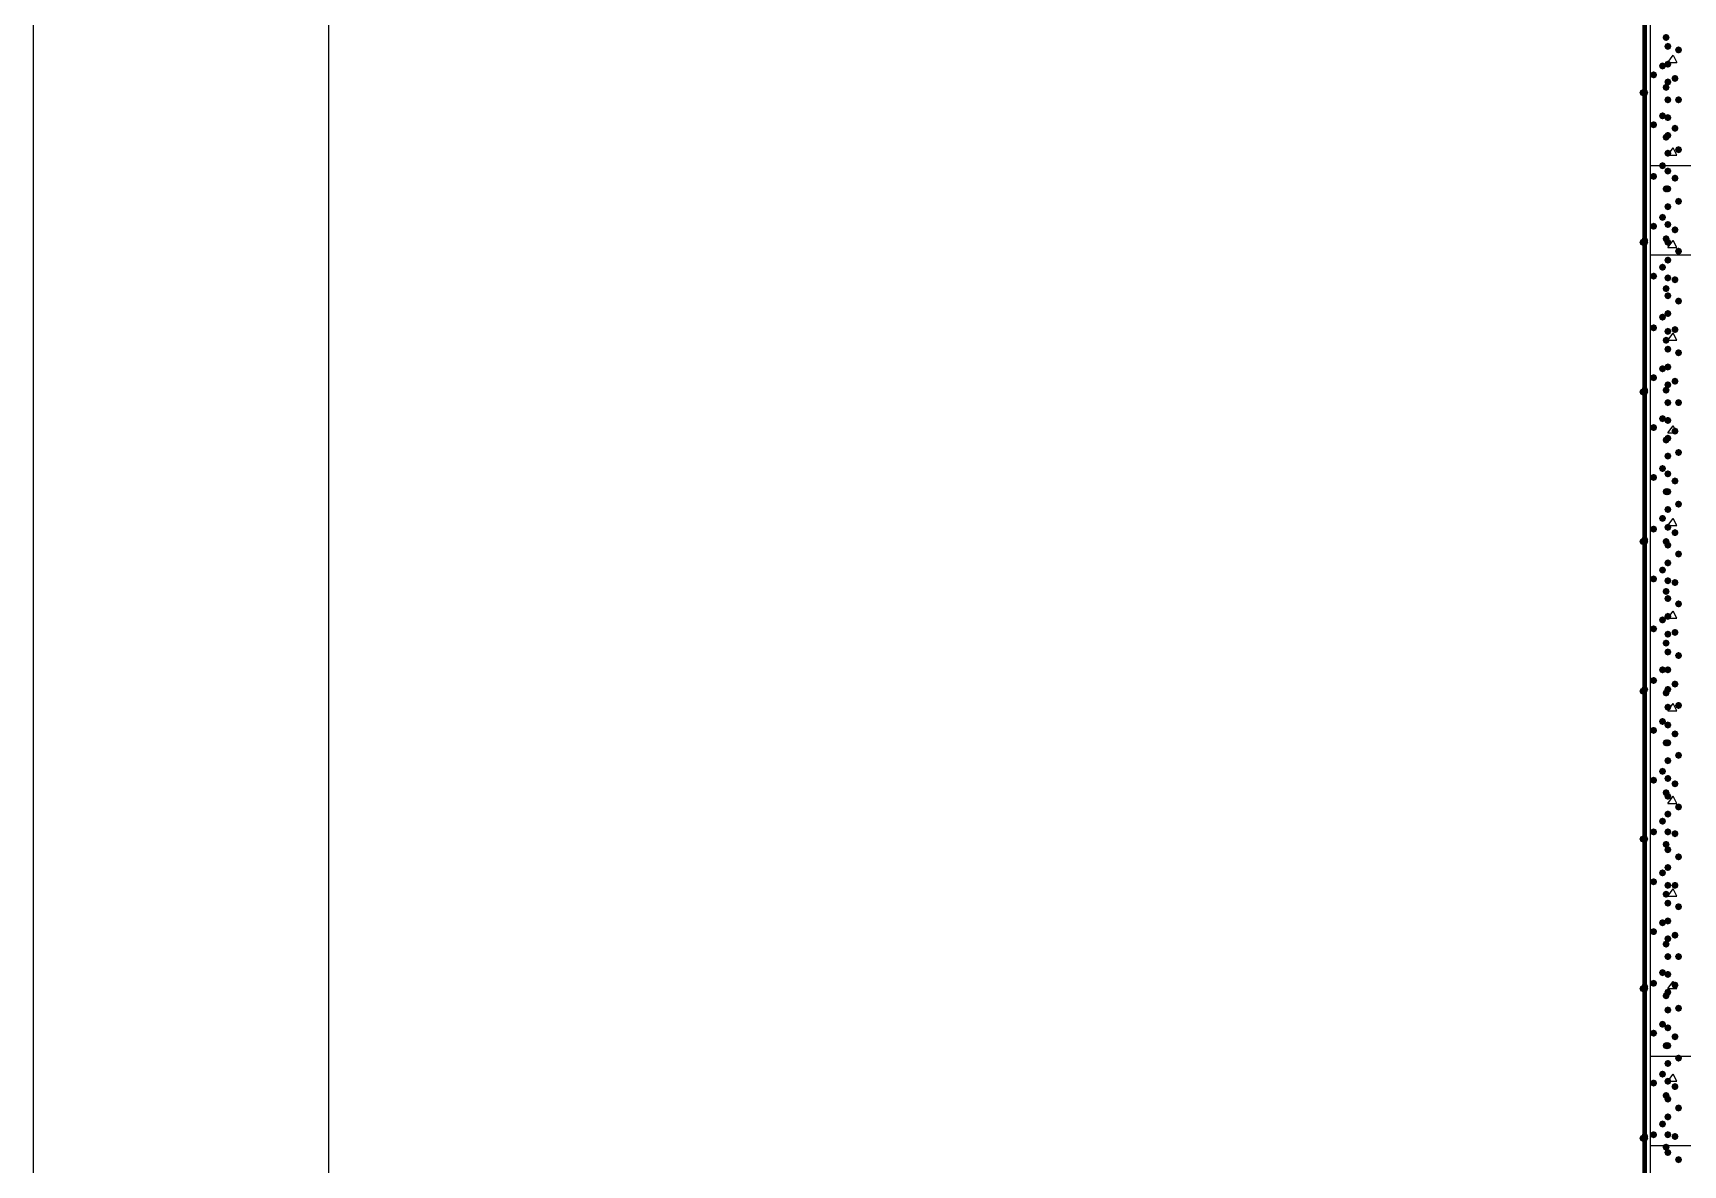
# Model space of a CAD drawing. Header units: millimetres. Extents: x 0 to 420, y 0 to 297.
# Drawn here: x 0.21 to 39.43, y 161.8 to 188.7 of the extents above; entities that cross this region are included whole.
import ezdxf

# ---------------------------------------------------------------- set-up
doc = ezdxf.new("R2010")
doc.units = ezdxf.units.MM
doc.layers.get('0').update_dxf_attribs({"linetype": 'CONTINUOUS'})

msp = doc.modelspace()

# ---------------------------------------------------------------- hatches: boundary and pattern name
at = {"true_color": 0x000007}
h = msp.add_hatch(color=0, dxfattribs=at)
h.paths.add_polyline_path([(38.565667, 228.049667), (38.523333, 228.049667), (38.565667, 84.455)], flags=0)
h.paths.add_polyline_path([(38.523333, 228.049667), (38.565667, 84.455), (38.523333, 84.455)], flags=0)
at = {"true_color": 0x000008}
for points in [[(39.116, 188.595), (39.091129, 188.535204), (39.031333, 188.510333), (38.971537, 188.535204), (38.946667, 188.595), (38.971537, 188.654796), (39.031333, 188.679667), (39.091129, 188.654796)], [(39.158333, 188.383333), (39.133463, 188.323537), (39.073667, 188.298667), (39.013871, 188.323537), (38.989, 188.383333), (39.013871, 188.443129), (39.073667, 188.468), (39.133462, 188.443129)], [(39.412333, 188.298667), (39.387463, 188.238871), (39.327667, 188.214), (39.267871, 188.238871), (39.243, 188.298667), (39.267871, 188.358462), (39.327667, 188.383333), (39.387462, 188.358463)], [(39.031333, 187.917667), (39.006462, 187.857871), (38.946667, 187.833), (38.886871, 187.857871), (38.862, 187.917667), (38.886871, 187.977462), (38.946667, 188.002333), (39.006462, 187.977463)], [(39.158333, 187.96), (39.133463, 187.900204), (39.073667, 187.875333), (39.013871, 187.900204), (38.989, 187.96), (39.013871, 188.019796), (39.073667, 188.044667), (39.133462, 188.019796)], [(38.819667, 187.706), (38.794796, 187.646204), (38.735, 187.621333), (38.675204, 187.646204), (38.650333, 187.706), (38.675204, 187.765796), (38.735, 187.790667), (38.794796, 187.765796)], [(39.116, 187.409667), (39.091129, 187.349871), (39.031333, 187.325), (38.971537, 187.349871), (38.946667, 187.409667), (38.971537, 187.469462), (39.031333, 187.494333), (39.091129, 187.469463)], [(39.158333, 187.536667), (39.133463, 187.476871), (39.073667, 187.452), (39.013871, 187.476871), (38.989, 187.536667), (39.013871, 187.596462), (39.073667, 187.621333), (39.133462, 187.596463)], [(39.327667, 187.621333), (39.302796, 187.561537), (39.243, 187.536667), (39.183204, 187.561537), (39.158333, 187.621333), (39.183204, 187.681129), (39.243, 187.706), (39.302796, 187.681129)], [(39.158333, 187.113333), (39.133463, 187.053537), (39.073667, 187.028667), (39.013871, 187.053537), (38.989, 187.113333), (39.013871, 187.173129), (39.073667, 187.198), (39.133462, 187.173129)], [(39.412333, 187.113333), (39.387463, 187.053537), (39.327667, 187.028667), (39.267871, 187.053537), (39.243, 187.113333), (39.267871, 187.173129), (39.327667, 187.198), (39.387462, 187.173129)], [(39.031333, 186.732333), (39.006462, 186.672537), (38.946667, 186.647667), (38.886871, 186.672537), (38.862, 186.732333), (38.886871, 186.792129), (38.946667, 186.817), (39.006462, 186.792129)], [(39.158333, 186.69), (39.133463, 186.630204), (39.073667, 186.605333), (39.013871, 186.630204), (38.989, 186.69), (39.013871, 186.749796), (39.073667, 186.774667), (39.133462, 186.749796)], [(38.819667, 186.520667), (38.794796, 186.460871), (38.735, 186.436), (38.675204, 186.460871), (38.650333, 186.520667), (38.675204, 186.580462), (38.735, 186.605333), (38.794796, 186.580463)], [(39.116, 186.224333), (39.091129, 186.164537), (39.031333, 186.139667), (38.971537, 186.164537), (38.946667, 186.224333), (38.971537, 186.284129), (39.031333, 186.309), (39.091129, 186.284129)], [(39.158333, 186.266667), (39.133463, 186.206871), (39.073667, 186.182), (39.013871, 186.206871), (38.989, 186.266667), (39.013871, 186.326462), (39.073667, 186.351333), (39.133462, 186.326463)], [(39.327667, 186.436), (39.302796, 186.376204), (39.243, 186.351333), (39.183204, 186.376204), (39.158333, 186.436), (39.183204, 186.495796), (39.243, 186.520667), (39.302796, 186.495796)], [(39.158333, 185.843333), (39.133463, 185.783537), (39.073667, 185.758667), (39.013871, 185.783537), (38.989, 185.843333), (39.013871, 185.903129), (39.073667, 185.928), (39.133462, 185.903129)], [(39.412333, 185.928), (39.387463, 185.868204), (39.327667, 185.843333), (39.267871, 185.868204), (39.243, 185.928), (39.267871, 185.987796), (39.327667, 186.012667), (39.387462, 185.987796)], [(39.031333, 183.134), (39.006462, 183.074204), (38.946667, 183.049333), (38.886871, 183.074204), (38.862, 183.134), (38.886871, 183.193796), (38.946667, 183.218667), (39.006462, 183.193796)], [(39.158333, 183.303333), (39.133463, 183.243538), (39.073667, 183.218667), (39.013871, 183.243538), (38.989, 183.303333), (39.013871, 183.363129), (39.073667, 183.388), (39.133462, 183.363129)], [(38.819667, 182.922333), (38.794796, 182.862537), (38.735, 182.837667), (38.675204, 182.862537), (38.650333, 182.922333), (38.675204, 182.982129), (38.735, 183.007), (38.794796, 182.982129)], [(39.158333, 182.88), (39.133463, 182.820204), (39.073667, 182.795333), (39.013871, 182.820204), (38.989, 182.88), (39.013871, 182.939796), (39.073667, 182.964667), (39.133462, 182.939796)], [(39.327667, 182.837667), (39.302796, 182.777871), (39.243, 182.753), (39.183204, 182.777871), (39.158333, 182.837667), (39.183204, 182.897462), (39.243, 182.922333), (39.302796, 182.897463)], [(39.116, 182.626), (39.091129, 182.566204), (39.031333, 182.541333), (38.971537, 182.566204), (38.946667, 182.626), (38.971537, 182.685796), (39.031333, 182.710667), (39.091129, 182.685796)], [(39.158333, 182.456667), (39.133463, 182.396871), (39.073667, 182.372), (39.013871, 182.396871), (38.989, 182.456667), (39.013871, 182.516462), (39.073667, 182.541333), (39.133462, 182.516463)], [(39.412333, 182.329667), (39.387463, 182.269871), (39.327667, 182.245), (39.267871, 182.269871), (39.243, 182.329667), (39.267871, 182.389462), (39.327667, 182.414333), (39.387462, 182.389463)], [(39.031333, 181.948667), (39.006462, 181.888871), (38.946667, 181.864), (38.886871, 181.888871), (38.862, 181.948667), (38.886871, 182.008462), (38.946667, 182.033333), (39.006462, 182.008463)], [(39.158333, 182.033333), (39.133463, 181.973537), (39.073667, 181.948667), (39.013871, 181.973537), (38.989, 182.033333), (39.013871, 182.093129), (39.073667, 182.118), (39.133462, 182.093129)], [(38.819667, 181.694667), (38.794796, 181.634871), (38.735, 181.61), (38.675204, 181.634871), (38.650333, 181.694667), (38.675204, 181.754462), (38.735, 181.779333), (38.794796, 181.754463)], [(39.158333, 181.61), (39.133463, 181.550204), (39.073667, 181.525333), (39.013871, 181.550204), (38.989, 181.61), (39.013871, 181.669796), (39.073667, 181.694667), (39.133462, 181.669796)], [(39.327667, 181.652333), (39.302796, 181.592537), (39.243, 181.567667), (39.183204, 181.592537), (39.158333, 181.652333), (39.183204, 181.712129), (39.243, 181.737), (39.302796, 181.712129)], [(39.116, 181.398333), (39.091129, 181.338537), (39.031333, 181.313667), (38.971537, 181.338537), (38.946667, 181.398333), (38.971537, 181.458129), (39.031333, 181.483), (39.091129, 181.458129)], [(39.158333, 181.186667), (39.133463, 181.126871), (39.073667, 181.102), (39.013871, 181.126871), (38.989, 181.186667), (39.013871, 181.246462), (39.073667, 181.271333), (39.133462, 181.246463)], [(39.158333, 180.763333), (39.133463, 180.703537), (39.073667, 180.678667), (39.013871, 180.703537), (38.989, 180.763333), (39.013871, 180.823129), (39.073667, 180.848), (39.133462, 180.823129)], [(39.412333, 181.102), (39.387463, 181.042204), (39.327667, 181.017333), (39.267871, 181.042204), (39.243, 181.102), (39.267871, 181.161796), (39.327667, 181.186667), (39.387462, 181.161796)], [(38.819667, 180.509333), (38.794796, 180.449537), (38.735, 180.424667), (38.675204, 180.449537), (38.650333, 180.509333), (38.675204, 180.569129), (38.735, 180.594), (38.794796, 180.569129)], [(39.031333, 180.721), (39.006462, 180.661204), (38.946667, 180.636333), (38.886871, 180.661204), (38.862, 180.721), (38.886871, 180.780796), (38.946667, 180.805667), (39.006462, 180.780796)], [(39.158333, 180.34), (39.133463, 180.280204), (39.073667, 180.255333), (39.013871, 180.280204), (38.989, 180.34), (39.013871, 180.399796), (39.073667, 180.424667), (39.133462, 180.399796)], [(39.327667, 180.424667), (39.302796, 180.364871), (39.243, 180.34), (39.183204, 180.364871), (39.158333, 180.424667), (39.183204, 180.484462), (39.243, 180.509333), (39.302796, 180.484463)], [(39.116, 180.213), (39.091129, 180.153204), (39.031333, 180.128333), (38.971537, 180.153204), (38.946667, 180.213), (38.971537, 180.272796), (39.031333, 180.297667), (39.091129, 180.272796)], [(39.158333, 179.916667), (39.133463, 179.856871), (39.073667, 179.832), (39.013871, 179.856871), (38.989, 179.916667), (39.013871, 179.976462), (39.073667, 180.001333), (39.133462, 179.976463)], [(39.412333, 179.916667), (39.387463, 179.856871), (39.327667, 179.832), (39.267871, 179.856871), (39.243, 179.916667), (39.267871, 179.976462), (39.327667, 180.001333), (39.387462, 179.976463)], [(38.819667, 179.324), (38.794796, 179.264204), (38.735, 179.239333), (38.675204, 179.264204), (38.650333, 179.324), (38.675204, 179.383796), (38.735, 179.408667), (38.794796, 179.383796)], [(39.031333, 179.535667), (39.006462, 179.475871), (38.946667, 179.451), (38.886871, 179.475871), (38.862, 179.535667), (38.886871, 179.595462), (38.946667, 179.620333), (39.006462, 179.595463)], [(39.158333, 179.493333), (39.133463, 179.433538), (39.073667, 179.408667), (39.013871, 179.433538), (38.989, 179.493333), (39.013871, 179.553129), (39.073667, 179.578), (39.133462, 179.553129)], [(39.327667, 179.239333), (39.302796, 179.179537), (39.243, 179.154667), (39.183204, 179.179537), (39.158333, 179.239333), (39.183204, 179.299129), (39.243, 179.324), (39.302796, 179.299129)], [(39.116, 179.027667), (39.091129, 178.967871), (39.031333, 178.943), (38.971537, 178.967871), (38.946667, 179.027667), (38.971537, 179.087462), (39.031333, 179.112333), (39.091129, 179.087463)], [(39.158333, 179.07), (39.133463, 179.010204), (39.073667, 178.985333), (39.013871, 179.010204), (38.989, 179.07), (39.013871, 179.129796), (39.073667, 179.154667), (39.133462, 179.129796)], [(39.158333, 178.646667), (39.133463, 178.586871), (39.073667, 178.562), (39.013871, 178.586871), (38.989, 178.646667), (39.013871, 178.706462), (39.073667, 178.731333), (39.133462, 178.706463)], [(39.412333, 178.731333), (39.387463, 178.671537), (39.327667, 178.646667), (39.267871, 178.671537), (39.243, 178.731333), (39.267871, 178.791129), (39.327667, 178.816), (39.387462, 178.791129)], [(38.819667, 178.138667), (38.794796, 178.078871), (38.735, 178.054), (38.675204, 178.078871), (38.650333, 178.138667), (38.675204, 178.198462), (38.735, 178.223333), (38.794796, 178.198463)], [(39.031333, 178.350333), (39.006462, 178.290537), (38.946667, 178.265667), (38.886871, 178.290537), (38.862, 178.350333), (38.886871, 178.410129), (38.946667, 178.435), (39.006462, 178.410129)], [(39.158333, 178.223333), (39.133463, 178.163537), (39.073667, 178.138667), (39.013871, 178.163537), (38.989, 178.223333), (39.013871, 178.283129), (39.073667, 178.308), (39.133462, 178.283129)], [(39.327667, 178.054), (39.302796, 177.994204), (39.243, 177.969333), (39.183204, 177.994204), (39.158333, 178.054), (39.183204, 178.113796), (39.243, 178.138667), (39.302796, 178.113796)], [(39.116, 177.8), (39.091129, 177.740204), (39.031333, 177.715333), (38.971537, 177.740204), (38.946667, 177.8), (38.971537, 177.859796), (39.031333, 177.884667), (39.091129, 177.859796)], [(39.158333, 177.8), (39.133463, 177.740204), (39.073667, 177.715333), (39.013871, 177.740204), (38.989, 177.8), (39.013871, 177.859796), (39.073667, 177.884667), (39.133462, 177.859796)], [(39.158333, 177.376667), (39.133463, 177.316871), (39.073667, 177.292), (39.013871, 177.316871), (38.989, 177.376667), (39.013871, 177.436462), (39.073667, 177.461333), (39.133462, 177.436463)], [(39.412333, 177.503667), (39.387463, 177.443871), (39.327667, 177.419), (39.267871, 177.443871), (39.243, 177.503667), (39.267871, 177.563462), (39.327667, 177.588333), (39.387462, 177.563463)], [(38.819667, 176.911), (38.794796, 176.851204), (38.735, 176.826333), (38.675204, 176.851204), (38.650333, 176.911), (38.675204, 176.970796), (38.735, 176.995667), (38.794796, 176.970796)], [(39.031333, 177.165), (39.006462, 177.105204), (38.946667, 177.080333), (38.886871, 177.105204), (38.862, 177.165), (38.886871, 177.224796), (38.946667, 177.249667), (39.006462, 177.224796)], [(39.158333, 176.953333), (39.133463, 176.893537), (39.073667, 176.868667), (39.013871, 176.893537), (38.989, 176.953333), (39.013871, 177.013129), (39.073667, 177.038), (39.133462, 177.013129)], [(39.327667, 176.826333), (39.302796, 176.766537), (39.243, 176.741667), (39.183204, 176.766537), (39.158333, 176.826333), (39.183204, 176.886129), (39.243, 176.911), (39.302796, 176.886129)], [(39.116, 176.614667), (39.091129, 176.554871), (39.031333, 176.53), (38.971537, 176.554871), (38.946667, 176.614667), (38.971537, 176.674462), (39.031333, 176.699333), (39.091129, 176.674463)], [(39.158333, 176.53), (39.133463, 176.470204), (39.073667, 176.445333), (39.013871, 176.470204), (38.989, 176.53), (39.013871, 176.589796), (39.073667, 176.614667), (39.133462, 176.589796)], [(39.158333, 176.106667), (39.133463, 176.046871), (39.073667, 176.022), (39.013871, 176.046871), (38.989, 176.106667), (39.013871, 176.166462), (39.073667, 176.191333), (39.133462, 176.166463)], [(39.412333, 176.318333), (39.387463, 176.258537), (39.327667, 176.233667), (39.267871, 176.258537), (39.243, 176.318333), (39.267871, 176.378129), (39.327667, 176.403), (39.387462, 176.378129)], [(38.819667, 175.725667), (38.794796, 175.665871), (38.735, 175.641), (38.675204, 175.665871), (38.650333, 175.725667), (38.675204, 175.785462), (38.735, 175.810333), (38.794796, 175.785463)], [(39.031333, 175.937333), (39.006462, 175.877537), (38.946667, 175.852667), (38.886871, 175.877537), (38.862, 175.937333), (38.886871, 175.997129), (38.946667, 176.022), (39.006462, 175.997129)], [(39.158333, 175.683333), (39.133463, 175.623538), (39.073667, 175.598667), (39.013871, 175.623538), (38.989, 175.683333), (39.013871, 175.743129), (39.073667, 175.768), (39.133462, 175.743129)], [(39.327667, 175.641), (39.302796, 175.581204), (39.243, 175.556333), (39.183204, 175.581204), (39.158333, 175.641), (39.183204, 175.700796), (39.243, 175.725667), (39.302796, 175.700796)], [(39.116, 175.429333), (39.091129, 175.369537), (39.031333, 175.344667), (38.971537, 175.369537), (38.946667, 175.429333), (38.971537, 175.489129), (39.031333, 175.514), (39.091129, 175.489129)], [(39.158333, 175.26), (39.133463, 175.200204), (39.073667, 175.175333), (39.013871, 175.200204), (38.989, 175.26), (39.013871, 175.319796), (39.073667, 175.344667), (39.133462, 175.319796)], [(39.412333, 175.133), (39.387463, 175.073204), (39.327667, 175.048333), (39.267871, 175.073204), (39.243, 175.133), (39.267871, 175.192796), (39.327667, 175.217667), (39.387462, 175.192796)], [(38.819667, 174.540333), (38.794796, 174.480537), (38.735, 174.455667), (38.675204, 174.480537), (38.650333, 174.540333), (38.675204, 174.600129), (38.735, 174.625), (38.794796, 174.600129)], [(39.031333, 174.752), (39.006462, 174.692204), (38.946667, 174.667333), (38.886871, 174.692204), (38.862, 174.752), (38.886871, 174.811796), (38.946667, 174.836667), (39.006462, 174.811796)], [(39.158333, 174.836667), (39.133463, 174.776871), (39.073667, 174.752), (39.013871, 174.776871), (38.989, 174.836667), (39.013871, 174.896462), (39.073667, 174.921333), (39.133462, 174.896463)], [(39.327667, 174.455667), (39.302796, 174.395871), (39.243, 174.371), (39.183204, 174.395871), (39.158333, 174.455667), (39.183204, 174.515462), (39.243, 174.540333), (39.302796, 174.515463)], [(39.116, 174.201667), (39.091129, 174.141871), (39.031333, 174.117), (38.971537, 174.141871), (38.946667, 174.201667), (38.971537, 174.261462), (39.031333, 174.286333), (39.091129, 174.261463)], [(39.158333, 174.413333), (39.133463, 174.353537), (39.073667, 174.328667), (39.013871, 174.353537), (38.989, 174.413333), (39.013871, 174.473129), (39.073667, 174.498), (39.133462, 174.473129)], [(39.158333, 173.99), (39.133463, 173.930204), (39.073667, 173.905333), (39.013871, 173.930204), (38.989, 173.99), (39.013871, 174.049796), (39.073667, 174.074667), (39.133462, 174.049796)], [(39.412333, 173.905333), (39.387463, 173.845537), (39.327667, 173.820667), (39.267871, 173.845537), (39.243, 173.905333), (39.267871, 173.965129), (39.327667, 173.99), (39.387462, 173.965129)], [(38.819667, 173.312667), (38.794796, 173.252871), (38.735, 173.228), (38.675204, 173.252871), (38.650333, 173.312667), (38.675204, 173.372462), (38.735, 173.397333), (38.794796, 173.372463)], [(39.031333, 173.566667), (39.006462, 173.506871), (38.946667, 173.482), (38.886871, 173.506871), (38.862, 173.566667), (38.886871, 173.626462), (38.946667, 173.651333), (39.006462, 173.626463)], [(39.158333, 173.566667), (39.133463, 173.506871), (39.073667, 173.482), (39.013871, 173.506871), (38.989, 173.566667), (39.013871, 173.626462), (39.073667, 173.651333), (39.133462, 173.626463)], [(39.116, 173.016333), (39.091129, 172.956537), (39.031333, 172.931667), (38.971537, 172.956537), (38.946667, 173.016333), (38.971537, 173.076129), (39.031333, 173.101), (39.091129, 173.076129)], [(39.158333, 173.101), (39.133463, 173.041204), (39.073667, 173.016333), (39.013871, 173.041204), (38.989, 173.101), (39.013871, 173.160796), (39.073667, 173.185667), (39.133462, 173.160796)], [(39.327667, 173.228), (39.302796, 173.168204), (39.243, 173.143333), (39.183204, 173.168204), (39.158333, 173.228), (39.183204, 173.287796), (39.243, 173.312667), (39.302796, 173.287796)], [(39.158333, 172.677667), (39.133463, 172.617871), (39.073667, 172.593), (39.013871, 172.617871), (38.989, 172.677667), (39.013871, 172.737462), (39.073667, 172.762333), (39.133462, 172.737463)], [(39.412333, 172.72), (39.387463, 172.660204), (39.327667, 172.635333), (39.267871, 172.660204), (39.243, 172.72), (39.267871, 172.779796), (39.327667, 172.804667), (39.387462, 172.779796)], [(38.819667, 172.127333), (38.794796, 172.067537), (38.735, 172.042667), (38.675204, 172.067537), (38.650333, 172.127333), (38.675204, 172.187129), (38.735, 172.212), (38.794796, 172.187129)], [(39.031333, 172.339), (39.006462, 172.279204), (38.946667, 172.254333), (38.886871, 172.279204), (38.862, 172.339), (38.886871, 172.398796), (38.946667, 172.423667), (39.006462, 172.398796)], [(39.158333, 172.254333), (39.133463, 172.194537), (39.073667, 172.169667), (39.013871, 172.194537), (38.989, 172.254333), (39.013871, 172.314129), (39.073667, 172.339), (39.133462, 172.314129)], [(39.116, 171.831), (39.091129, 171.771204), (39.031333, 171.746333), (38.971537, 171.771204), (38.946667, 171.831), (38.971537, 171.890796), (39.031333, 171.915667), (39.091129, 171.890796)], [(39.158333, 171.831), (39.133463, 171.771204), (39.073667, 171.746333), (39.013871, 171.771204), (38.989, 171.831), (39.013871, 171.890796), (39.073667, 171.915667), (39.133462, 171.890796)], [(39.327667, 172.042667), (39.302796, 171.982871), (39.243, 171.958), (39.183204, 171.982871), (39.158333, 172.042667), (39.183204, 172.102462), (39.243, 172.127333), (39.302796, 172.102463)], [(39.158333, 171.407667), (39.133463, 171.347871), (39.073667, 171.323), (39.013871, 171.347871), (38.989, 171.407667), (39.013871, 171.467462), (39.073667, 171.492333), (39.133462, 171.467463)], [(39.412333, 171.534667), (39.387463, 171.474871), (39.327667, 171.45), (39.267871, 171.474871), (39.243, 171.534667), (39.267871, 171.594462), (39.327667, 171.619333), (39.387462, 171.594463)], [(38.819667, 170.942), (38.794796, 170.882204), (38.735, 170.857333), (38.675204, 170.882204), (38.650333, 170.942), (38.675204, 171.001796), (38.735, 171.026667), (38.794796, 171.001796)], [(39.031333, 171.153667), (39.006462, 171.093871), (38.946667, 171.069), (38.886871, 171.093871), (38.862, 171.153667), (38.886871, 171.213462), (38.946667, 171.238333), (39.006462, 171.213463)], [(39.158333, 170.984333), (39.133463, 170.924537), (39.073667, 170.899667), (39.013871, 170.924537), (38.989, 170.984333), (39.013871, 171.044129), (39.073667, 171.069), (39.133462, 171.044129)], [(39.116, 170.645667), (39.091129, 170.585871), (39.031333, 170.561), (38.971537, 170.585871), (38.946667, 170.645667), (38.971537, 170.705462), (39.031333, 170.730333), (39.091129, 170.705463)], [(39.158333, 170.561), (39.133463, 170.501204), (39.073667, 170.476333), (39.013871, 170.501204), (38.989, 170.561), (39.013871, 170.620796), (39.073667, 170.645667), (39.133462, 170.620796)], [(39.327667, 170.857333), (39.302796, 170.797537), (39.243, 170.772667), (39.183204, 170.797537), (39.158333, 170.857333), (39.183204, 170.917129), (39.243, 170.942), (39.302796, 170.917129)], [(39.412333, 170.307), (39.387463, 170.247204), (39.327667, 170.222333), (39.267871, 170.247204), (39.243, 170.307), (39.267871, 170.366796), (39.327667, 170.391667), (39.387462, 170.366796)], [(39.031333, 169.968333), (39.006462, 169.908537), (38.946667, 169.883667), (38.886871, 169.908537), (38.862, 169.968333), (38.886871, 170.028129), (38.946667, 170.053), (39.006462, 170.028129)], [(39.158333, 170.137667), (39.133463, 170.077871), (39.073667, 170.053), (39.013871, 170.077871), (38.989, 170.137667), (39.013871, 170.197462), (39.073667, 170.222333), (39.133462, 170.197463)], [(38.819667, 169.714333), (38.794796, 169.654538), (38.735, 169.629667), (38.675204, 169.654538), (38.650333, 169.714333), (38.675204, 169.774129), (38.735, 169.799), (38.794796, 169.774129)], [(39.116, 169.418), (39.091129, 169.358204), (39.031333, 169.333333), (38.971537, 169.358204), (38.946667, 169.418), (38.971537, 169.477796), (39.031333, 169.502667), (39.091129, 169.477796)], [(39.158333, 169.714333), (39.133463, 169.654538), (39.073667, 169.629667), (39.013871, 169.654538), (38.989, 169.714333), (39.013871, 169.774129), (39.073667, 169.799), (39.133462, 169.774129)], [(39.327667, 169.672), (39.302796, 169.612204), (39.243, 169.587333), (39.183204, 169.612204), (39.158333, 169.672), (39.183204, 169.731796), (39.243, 169.756667), (39.302796, 169.731796)], [(39.158333, 169.291), (39.133463, 169.231204), (39.073667, 169.206333), (39.013871, 169.231204), (38.989, 169.291), (39.013871, 169.350796), (39.073667, 169.375667), (39.133462, 169.350796)], [(39.412333, 169.121667), (39.387463, 169.061871), (39.327667, 169.037), (39.267871, 169.061871), (39.243, 169.121667), (39.267871, 169.181462), (39.327667, 169.206333), (39.387462, 169.181463)], [(39.031333, 168.740667), (39.006462, 168.680871), (38.946667, 168.656), (38.886871, 168.680871), (38.862, 168.740667), (38.886871, 168.800462), (38.946667, 168.825333), (39.006462, 168.800463)], [(39.158333, 168.867667), (39.133463, 168.807871), (39.073667, 168.783), (39.013871, 168.807871), (38.989, 168.867667), (39.013871, 168.927462), (39.073667, 168.952333), (39.133462, 168.927463)], [(38.819667, 168.529), (38.794796, 168.469204), (38.735, 168.444333), (38.675204, 168.469204), (38.650333, 168.529), (38.675204, 168.588796), (38.735, 168.613667), (38.794796, 168.588796)], [(39.116, 168.232667), (39.091129, 168.172871), (39.031333, 168.148), (38.971537, 168.172871), (38.946667, 168.232667), (38.971537, 168.292462), (39.031333, 168.317333), (39.091129, 168.292463)], [(39.158333, 168.444333), (39.133463, 168.384537), (39.073667, 168.359667), (39.013871, 168.384537), (38.989, 168.444333), (39.013871, 168.504129), (39.073667, 168.529), (39.133462, 168.504129)], [(39.327667, 168.444333), (39.302796, 168.384537), (39.243, 168.359667), (39.183204, 168.384537), (39.158333, 168.444333), (39.183204, 168.504129), (39.243, 168.529), (39.302796, 168.504129)], [(39.158333, 168.021), (39.133463, 167.961204), (39.073667, 167.936333), (39.013871, 167.961204), (38.989, 168.021), (39.013871, 168.080796), (39.073667, 168.105667), (39.133462, 168.080796)], [(39.412333, 167.936333), (39.387463, 167.876537), (39.327667, 167.851667), (39.267871, 167.876537), (39.243, 167.936333), (39.267871, 167.996129), (39.327667, 168.021), (39.387462, 167.996129)], [(39.031333, 167.555333), (39.006462, 167.495537), (38.946667, 167.470667), (38.886871, 167.495537), (38.862, 167.555333), (38.886871, 167.615129), (38.946667, 167.64), (39.006462, 167.615129)], [(39.158333, 167.597667), (39.133463, 167.537871), (39.073667, 167.513), (39.013871, 167.537871), (38.989, 167.597667), (39.013871, 167.657462), (39.073667, 167.682333), (39.133462, 167.657463)], [(38.819667, 167.343667), (38.794796, 167.283871), (38.735, 167.259), (38.675204, 167.283871), (38.650333, 167.343667), (38.675204, 167.403462), (38.735, 167.428333), (38.794796, 167.403463)], [(39.116, 167.047333), (39.091129, 166.987537), (39.031333, 166.962667), (38.971537, 166.987537), (38.946667, 167.047333), (38.971537, 167.107129), (39.031333, 167.132), (39.091129, 167.107129)], [(39.158333, 167.174333), (39.133463, 167.114537), (39.073667, 167.089667), (39.013871, 167.114537), (38.989, 167.174333), (39.013871, 167.234129), (39.073667, 167.259), (39.133462, 167.234129)], [(39.327667, 167.259), (39.302796, 167.199204), (39.243, 167.174333), (39.183204, 167.199204), (39.158333, 167.259), (39.183204, 167.318796), (39.243, 167.343667), (39.302796, 167.318796)], [(39.158333, 166.751), (39.133463, 166.691204), (39.073667, 166.666333), (39.013871, 166.691204), (38.989, 166.751), (39.013871, 166.810796), (39.073667, 166.835667), (39.133462, 166.810796)], [(39.412333, 166.751), (39.387463, 166.691204), (39.327667, 166.666333), (39.267871, 166.691204), (39.243, 166.751), (39.267871, 166.810796), (39.327667, 166.835667), (39.387462, 166.810796)], [(39.031333, 166.37), (39.006462, 166.310204), (38.946667, 166.285333), (38.886871, 166.310204), (38.862, 166.37), (38.886871, 166.429796), (38.946667, 166.454667), (39.006462, 166.429796)], [(39.158333, 166.327667), (39.133463, 166.267871), (39.073667, 166.243), (39.013871, 166.267871), (38.989, 166.327667), (39.013871, 166.387462), (39.073667, 166.412333), (39.133462, 166.387463)], [(38.819667, 166.116), (38.794796, 166.056204), (38.735, 166.031333), (38.675204, 166.056204), (38.650333, 166.116), (38.675204, 166.175796), (38.735, 166.200667), (38.794796, 166.175796)], [(39.158333, 165.904333), (39.133463, 165.844538), (39.073667, 165.819667), (39.013871, 165.844538), (38.989, 165.904333), (39.013871, 165.964129), (39.073667, 165.989), (39.133462, 165.964129)], [(39.327667, 166.073667), (39.302796, 166.013871), (39.243, 165.989), (39.183204, 166.013871), (39.158333, 166.073667), (39.183204, 166.133462), (39.243, 166.158333), (39.302796, 166.133463)], [(39.116, 165.819667), (39.091129, 165.759871), (39.031333, 165.735), (38.971537, 165.759871), (38.946667, 165.819667), (38.971537, 165.879462), (39.031333, 165.904333), (39.091129, 165.879463)], [(39.158333, 165.481), (39.133463, 165.421204), (39.073667, 165.396333), (39.013871, 165.421204), (38.989, 165.481), (39.013871, 165.540796), (39.073667, 165.565667), (39.133462, 165.540796)], [(39.412333, 165.523333), (39.387463, 165.463537), (39.327667, 165.438667), (39.267871, 165.463537), (39.243, 165.523333), (39.267871, 165.583129), (39.327667, 165.608), (39.387462, 165.583129)], [(39.031333, 165.142333), (39.006462, 165.082537), (38.946667, 165.057667), (38.886871, 165.082537), (38.862, 165.142333), (38.886871, 165.202129), (38.946667, 165.227), (39.006462, 165.202129)], [(39.158333, 165.057667), (39.133463, 164.997871), (39.073667, 164.973), (39.013871, 164.997871), (38.989, 165.057667), (39.013871, 165.117462), (39.073667, 165.142333), (39.133462, 165.117463)], [(38.819667, 164.930667), (38.794796, 164.870871), (38.735, 164.846), (38.675204, 164.870871), (38.650333, 164.930667), (38.675204, 164.990462), (38.735, 165.015333), (38.794796, 164.990463)], [(39.327667, 164.846), (39.302796, 164.786204), (39.243, 164.761333), (39.183204, 164.786204), (39.158333, 164.846), (39.183204, 164.905796), (39.243, 164.930667), (39.302796, 164.905796)], [(39.116, 164.634333), (39.091129, 164.574537), (39.031333, 164.549667), (38.971537, 164.574537), (38.946667, 164.634333), (38.971537, 164.694129), (39.031333, 164.719), (39.091129, 164.694129)], [(39.158333, 164.634333), (39.133463, 164.574537), (39.073667, 164.549667), (39.013871, 164.574537), (38.989, 164.634333), (39.013871, 164.694129), (39.073667, 164.719), (39.133462, 164.694129)], [(39.116, 162.221333), (39.091129, 162.161537), (39.031333, 162.136667), (38.971537, 162.161537), (38.946667, 162.221333), (38.971537, 162.281129), (39.031333, 162.306), (39.091129, 162.281129)], [(39.158333, 162.094333), (39.133463, 162.034538), (39.073667, 162.009667), (39.013871, 162.034538), (38.989, 162.094333), (39.013871, 162.154129), (39.073667, 162.179), (39.133462, 162.154129)], [(39.412333, 161.925), (39.387463, 161.865204), (39.327667, 161.840333), (39.267871, 161.865204), (39.243, 161.925), (39.267871, 161.984796), (39.327667, 162.009667), (39.387462, 161.984796)]]:
    msp.add_hatch(color=0, dxfattribs=at).paths.add_polyline_path(points, flags=0)
at = {"true_color": 0x0000fe}
for points in [[(38.565667, 187.282667), (38.540796, 187.222871), (38.481, 187.198), (38.421204, 187.222871), (38.396333, 187.282667), (38.421204, 187.342462), (38.481, 187.367333), (38.540796, 187.342463)], [(38.608, 187.282667), (38.583129, 187.222871), (38.523333, 187.198), (38.463538, 187.222871), (38.438667, 187.282667), (38.463537, 187.342462), (38.523333, 187.367333), (38.583129, 187.342463)], [(38.608, 187.282667), (38.583129, 187.222871), (38.523333, 187.198), (38.463538, 187.222871), (38.438667, 187.282667), (38.463537, 187.342462), (38.523333, 187.367333), (38.583129, 187.342463)], [(38.608, 187.282667), (38.583129, 187.222871), (38.523333, 187.198), (38.463538, 187.222871), (38.438667, 187.282667), (38.463537, 187.342462), (38.523333, 187.367333), (38.583129, 187.342463)], [(38.565667, 183.726667), (38.540796, 183.666871), (38.481, 183.642), (38.421204, 183.666871), (38.396333, 183.726667), (38.421204, 183.786462), (38.481, 183.811333), (38.540796, 183.786463)], [(38.608, 183.769), (38.583129, 183.709204), (38.523333, 183.684333), (38.463538, 183.709204), (38.438667, 183.769), (38.463537, 183.828796), (38.523333, 183.853667), (38.583129, 183.828796)], [(38.608, 183.726667), (38.583129, 183.666871), (38.523333, 183.642), (38.463538, 183.666871), (38.438667, 183.726667), (38.463537, 183.786462), (38.523333, 183.811333), (38.583129, 183.786463)], [(38.608, 183.726667), (38.583129, 183.666871), (38.523333, 183.642), (38.463538, 183.666871), (38.438667, 183.726667), (38.463537, 183.786462), (38.523333, 183.811333), (38.583129, 183.786463)], [(38.565667, 180.170667), (38.540796, 180.110871), (38.481, 180.086), (38.421204, 180.110871), (38.396333, 180.170667), (38.421204, 180.230462), (38.481, 180.255333), (38.540796, 180.230463)], [(38.608, 180.213), (38.583129, 180.153204), (38.523333, 180.128333), (38.463538, 180.153204), (38.438667, 180.213), (38.463537, 180.272796), (38.523333, 180.297667), (38.583129, 180.272796)], [(38.608, 180.170667), (38.583129, 180.110871), (38.523333, 180.086), (38.463538, 180.110871), (38.438667, 180.170667), (38.463537, 180.230462), (38.523333, 180.255333), (38.583129, 180.230463)], [(38.608, 180.170667), (38.583129, 180.110871), (38.523333, 180.086), (38.463538, 180.110871), (38.438667, 180.170667), (38.463537, 180.230462), (38.523333, 180.255333), (38.583129, 180.230463)], [(38.565667, 176.614667), (38.540796, 176.554871), (38.481, 176.53), (38.421204, 176.554871), (38.396333, 176.614667), (38.421204, 176.674462), (38.481, 176.699333), (38.540796, 176.674463)], [(38.608, 176.657), (38.583129, 176.597204), (38.523333, 176.572333), (38.463538, 176.597204), (38.438667, 176.657), (38.463537, 176.716796), (38.523333, 176.741667), (38.583129, 176.716796)], [(38.608, 176.657), (38.583129, 176.597204), (38.523333, 176.572333), (38.463538, 176.597204), (38.438667, 176.657), (38.463537, 176.716796), (38.523333, 176.741667), (38.583129, 176.716796)], [(38.608, 176.614667), (38.583129, 176.554871), (38.523333, 176.53), (38.463538, 176.554871), (38.438667, 176.614667), (38.463537, 176.674462), (38.523333, 176.699333), (38.583129, 176.674463)], [(38.565667, 173.058667), (38.540796, 172.998871), (38.481, 172.974), (38.421204, 172.998871), (38.396333, 173.058667), (38.421204, 173.118462), (38.481, 173.143333), (38.540796, 173.118463)], [(38.608, 173.101), (38.583129, 173.041204), (38.523333, 173.016333), (38.463538, 173.041204), (38.438667, 173.101), (38.463537, 173.160796), (38.523333, 173.185667), (38.583129, 173.160796)], [(38.608, 173.101), (38.583129, 173.041204), (38.523333, 173.016333), (38.463538, 173.041204), (38.438667, 173.101), (38.463537, 173.160796), (38.523333, 173.185667), (38.583129, 173.160796)], [(38.608, 173.101), (38.583129, 173.041204), (38.523333, 173.016333), (38.463538, 173.041204), (38.438667, 173.101), (38.463537, 173.160796), (38.523333, 173.185667), (38.583129, 173.160796)], [(38.565667, 169.545), (38.540796, 169.485204), (38.481, 169.460333), (38.421204, 169.485204), (38.396333, 169.545), (38.421204, 169.604796), (38.481, 169.629667), (38.540796, 169.604796)], [(38.608, 169.545), (38.583129, 169.485204), (38.523333, 169.460333), (38.463538, 169.485204), (38.438667, 169.545), (38.463537, 169.604796), (38.523333, 169.629667), (38.583129, 169.604796)], [(38.608, 169.545), (38.583129, 169.485204), (38.523333, 169.460333), (38.463538, 169.485204), (38.438667, 169.545), (38.463537, 169.604796), (38.523333, 169.629667), (38.583129, 169.604796)], [(38.608, 169.545), (38.583129, 169.485204), (38.523333, 169.460333), (38.463538, 169.485204), (38.438667, 169.545), (38.463537, 169.604796), (38.523333, 169.629667), (38.583129, 169.604796)], [(38.565667, 165.989), (38.540796, 165.929204), (38.481, 165.904333), (38.421204, 165.929204), (38.396333, 165.989), (38.421204, 166.048796), (38.481, 166.073667), (38.540796, 166.048796)], [(38.608, 166.031333), (38.583129, 165.971537), (38.523333, 165.946667), (38.463538, 165.971537), (38.438667, 166.031333), (38.463537, 166.091129), (38.523333, 166.116), (38.583129, 166.091129)], [(38.608, 165.989), (38.583129, 165.929204), (38.523333, 165.904333), (38.463538, 165.929204), (38.438667, 165.989), (38.463537, 166.048796), (38.523333, 166.073667), (38.583129, 166.048796)], [(38.608, 165.989), (38.583129, 165.929204), (38.523333, 165.904333), (38.463538, 165.929204), (38.438667, 165.989), (38.463537, 166.048796), (38.523333, 166.073667), (38.583129, 166.048796)], [(38.565667, 162.433), (38.540796, 162.373204), (38.481, 162.348333), (38.421204, 162.373204), (38.396333, 162.433), (38.421204, 162.492796), (38.481, 162.517667), (38.540796, 162.492796)], [(38.608, 162.475333), (38.583129, 162.415537), (38.523333, 162.390667), (38.463538, 162.415537), (38.438667, 162.475333), (38.463537, 162.535129), (38.523333, 162.56), (38.583129, 162.535129)], [(38.608, 162.433), (38.583129, 162.373204), (38.523333, 162.348333), (38.463538, 162.373204), (38.438667, 162.433), (38.463537, 162.492796), (38.523333, 162.517667), (38.583129, 162.492796)], [(38.608, 162.433), (38.583129, 162.373204), (38.523333, 162.348333), (38.463538, 162.373204), (38.438667, 162.433), (38.463537, 162.492796), (38.523333, 162.517667), (38.583129, 162.492796)]]:
    msp.add_hatch(color=0, dxfattribs=at).paths.add_polyline_path(points, flags=0)
at = {"true_color": 0x000007}
for points in [[(39.031333, 185.547), (39.006462, 185.487204), (38.946667, 185.462333), (38.886871, 185.487204), (38.862, 185.547), (38.886871, 185.606796), (38.946667, 185.631667), (39.006462, 185.606796)], [(38.819667, 185.293), (38.794796, 185.233204), (38.735, 185.208333), (38.675204, 185.233204), (38.650333, 185.293), (38.675204, 185.352796), (38.735, 185.377667), (38.794796, 185.352796)], [(39.158333, 185.42), (39.133463, 185.360204), (39.073667, 185.335333), (39.013871, 185.360204), (38.989, 185.42), (39.013871, 185.479796), (39.073667, 185.504667), (39.133462, 185.479796)], [(39.327667, 185.250667), (39.302796, 185.190871), (39.243, 185.166), (39.183204, 185.190871), (39.158333, 185.250667), (39.183204, 185.310462), (39.243, 185.335333), (39.302796, 185.310463)], [(39.116, 184.996667), (39.091129, 184.936871), (39.031333, 184.912), (38.971537, 184.936871), (38.946667, 184.996667), (38.971537, 185.056462), (39.031333, 185.081333), (39.091129, 185.056463)], [(39.158333, 184.996667), (39.133463, 184.936871), (39.073667, 184.912), (39.013871, 184.936871), (38.989, 184.996667), (39.013871, 185.056462), (39.073667, 185.081333), (39.133462, 185.056463)], [(39.412333, 184.700333), (39.387463, 184.640537), (39.327667, 184.615667), (39.267871, 184.640537), (39.243, 184.700333), (39.267871, 184.760129), (39.327667, 184.785), (39.387462, 184.760129)], [(39.031333, 184.319333), (39.006462, 184.259537), (38.946667, 184.234667), (38.886871, 184.259537), (38.862, 184.319333), (38.886871, 184.379129), (38.946667, 184.404), (39.006462, 184.379129)], [(39.158333, 184.573333), (39.133463, 184.513537), (39.073667, 184.488667), (39.013871, 184.513537), (38.989, 184.573333), (39.013871, 184.633129), (39.073667, 184.658), (39.133462, 184.633129)], [(38.819667, 184.107667), (38.794796, 184.047871), (38.735, 184.023), (38.675204, 184.047871), (38.650333, 184.107667), (38.675204, 184.167462), (38.735, 184.192333), (38.794796, 184.167463)], [(39.158333, 184.15), (39.133463, 184.090204), (39.073667, 184.065333), (39.013871, 184.090204), (38.989, 184.15), (39.013871, 184.209796), (39.073667, 184.234667), (39.133462, 184.209796)], [(39.327667, 184.023), (39.302796, 183.963204), (39.243, 183.938333), (39.183204, 183.963204), (39.158333, 184.023), (39.183204, 184.082796), (39.243, 184.107667), (39.302796, 184.082796)], [(39.116, 183.811333), (39.091129, 183.751537), (39.031333, 183.726667), (38.971537, 183.751537), (38.946667, 183.811333), (38.971537, 183.871129), (39.031333, 183.896), (39.091129, 183.871129)], [(39.158333, 183.726667), (39.133463, 183.666871), (39.073667, 183.642), (39.013871, 183.666871), (38.989, 183.726667), (39.013871, 183.786462), (39.073667, 183.811333), (39.133462, 183.786463)], [(39.412333, 183.515), (39.387463, 183.455204), (39.327667, 183.430333), (39.267871, 183.455204), (39.243, 183.515), (39.267871, 183.574796), (39.327667, 183.599667), (39.387462, 183.574796)], [(39.412333, 164.338), (39.387463, 164.278204), (39.327667, 164.253333), (39.267871, 164.278204), (39.243, 164.338), (39.267871, 164.397796), (39.327667, 164.422667), (39.387462, 164.397796)], [(39.031333, 163.957), (39.006462, 163.897204), (38.946667, 163.872333), (38.886871, 163.897204), (38.862, 163.957), (38.886871, 164.016796), (38.946667, 164.041667), (39.006462, 164.016796)], [(39.158333, 164.211), (39.133463, 164.151204), (39.073667, 164.126333), (39.013871, 164.151204), (38.989, 164.211), (39.013871, 164.270796), (39.073667, 164.295667), (39.133462, 164.270796)], [(38.819667, 163.745333), (38.794796, 163.685537), (38.735, 163.660667), (38.675204, 163.685537), (38.650333, 163.745333), (38.675204, 163.805129), (38.735, 163.83), (38.794796, 163.805129)], [(39.158333, 163.787667), (39.133463, 163.727871), (39.073667, 163.703), (39.013871, 163.727871), (38.989, 163.787667), (39.013871, 163.847462), (39.073667, 163.872333), (39.133462, 163.847463)], [(39.327667, 163.660667), (39.302796, 163.600871), (39.243, 163.576), (39.183204, 163.600871), (39.158333, 163.660667), (39.183204, 163.720462), (39.243, 163.745333), (39.302796, 163.720463)], [(39.116, 163.449), (39.091129, 163.389204), (39.031333, 163.364333), (38.971537, 163.389204), (38.946667, 163.449), (38.971537, 163.508796), (39.031333, 163.533667), (39.091129, 163.508796)], [(39.158333, 163.364333), (39.133463, 163.304537), (39.073667, 163.279667), (39.013871, 163.304537), (38.989, 163.364333), (39.013871, 163.424129), (39.073667, 163.449), (39.133462, 163.424129)], [(39.412333, 163.152667), (39.387463, 163.092871), (39.327667, 163.068), (39.267871, 163.092871), (39.243, 163.152667), (39.267871, 163.212462), (39.327667, 163.237333), (39.387462, 163.212463)], [(39.031333, 162.771667), (39.006462, 162.711871), (38.946667, 162.687), (38.886871, 162.711871), (38.862, 162.771667), (38.886871, 162.831462), (38.946667, 162.856333), (39.006462, 162.831463)], [(39.158333, 162.941), (39.133463, 162.881204), (39.073667, 162.856333), (39.013871, 162.881204), (38.989, 162.941), (39.013871, 163.000796), (39.073667, 163.025667), (39.133462, 163.000796)], [(38.819667, 162.517667), (38.794796, 162.457871), (38.735, 162.433), (38.675204, 162.457871), (38.650333, 162.517667), (38.675204, 162.577462), (38.735, 162.602333), (38.794796, 162.577463)], [(39.158333, 162.517667), (39.133463, 162.457871), (39.073667, 162.433), (39.013871, 162.457871), (38.989, 162.517667), (39.013871, 162.577462), (39.073667, 162.602333), (39.133462, 162.577463)], [(39.327667, 162.475333), (39.302796, 162.415537), (39.243, 162.390667), (39.183204, 162.415537), (39.158333, 162.475333), (39.183204, 162.535129), (39.243, 162.56), (39.302796, 162.535129)]]:
    msp.add_hatch(color=0, dxfattribs=at).paths.add_polyline_path(points, flags=0)

# ---------------------------------------------------------------- linework, layer by layer
at = {"color": 0, "true_color": 0x000007}
for points in [[(0.211667, 0), (420.073667, 0), (420.073667, 296.926), (0.211667, 296.926)], [(7.239, 1.735667), (418.338, 1.735667), (418.338, 295.190333), (7.239, 295.190333)], [(38.481, 84.412667), (38.523333, 84.412667), (38.523333, 228.049667)], [(38.523333, 84.412667), (38.523333, 228.049667)], [(38.565667, 228.049667), (38.523333, 228.049667), (38.565667, 84.455)], [(38.523333, 228.049667), (38.565667, 84.455), (38.523333, 84.455)], [(38.650333, 185.547), (38.650333, 162.263667), (386.884333, 162.263667), (386.884333, 185.547), (224.409, 185.547), (224.409, 206.756), (201.125667, 206.756), (201.125667, 185.547)], [(38.650333, 185.547), (38.650333, 162.263667), (386.884333, 162.263667), (386.884333, 185.547), (224.409, 185.547), (224.409, 206.756), (201.125667, 206.756), (201.125667, 185.547)], [(38.650333, 185.547), (38.650333, 183.430333), (40.767, 183.430333), (40.767, 185.547)], [(38.650333, 164.380333), (38.650333, 162.263667), (40.767, 162.263667), (40.767, 164.380333)]]:
    msp.add_lwpolyline(points, close=True, dxfattribs=at)
for points in [[(38.481, 228.049667), (38.481, 84.412667)], [(38.523333, 84.412667), (38.523333, 228.049667)], [(38.523333, 228.049667), (38.523333, 84.455), (38.523333, 84.412667)], [(38.565667, 84.455), (38.565667, 228.049667)], [(38.650333, 204.639333), (38.650333, 185.547)], [(39.073667, 183.599667), (39.200667, 183.769)], [(39.073667, 183.599667), (39.285333, 183.599667)], [(39.285333, 183.599667), (39.200667, 183.769)], [(38.650333, 183.430333), (38.650333, 164.380333)], [(39.073667, 163.787667), (39.200667, 163.957)], [(39.285333, 163.787667), (39.200667, 163.957)], [(39.073667, 163.787667), (39.285333, 163.787667)], [(38.650333, 162.263667), (38.650333, 150.241)]]:
    msp.add_lwpolyline(points, dxfattribs=at)
at = {"color": 0, "true_color": 0x000008}
for points in [[(39.073667, 188.002333), (39.200667, 188.171667), (39.285333, 188.002333)], [(39.073667, 188.002333), (39.285333, 188.002333)], [(39.073667, 185.801), (39.200667, 185.970333)], [(39.285333, 185.801), (39.200667, 185.970333)], [(39.073667, 185.801), (39.285333, 185.801)], [(39.073667, 181.398333), (39.200667, 181.567667)], [(39.073667, 181.398333), (39.285333, 181.398333)], [(39.285333, 181.398333), (39.200667, 181.567667)], [(39.073667, 179.197), (39.200667, 179.366333)], [(39.285333, 179.197), (39.200667, 179.366333)], [(39.073667, 179.197), (39.285333, 179.197)], [(39.073667, 176.995667), (39.200667, 177.165)], [(39.073667, 176.995667), (39.285333, 176.995667)], [(39.285333, 176.995667), (39.200667, 177.165)], [(39.073667, 174.794333), (39.200667, 174.963667)], [(39.285333, 174.794333), (39.200667, 174.963667)], [(39.073667, 174.794333), (39.285333, 174.794333)], [(39.073667, 172.593), (39.200667, 172.762333)], [(39.073667, 172.593), (39.285333, 172.593)], [(39.285333, 172.593), (39.200667, 172.762333)], [(39.073667, 170.391667), (39.200667, 170.561)], [(39.073667, 170.391667), (39.285333, 170.391667)], [(39.285333, 170.391667), (39.200667, 170.561)], [(39.073667, 168.190333), (39.200667, 168.359667)], [(39.285333, 168.190333), (39.200667, 168.359667)], [(39.073667, 168.190333), (39.285333, 168.190333)], [(39.073667, 165.989), (39.200667, 166.158333)], [(39.073667, 165.989), (39.285333, 165.989)], [(39.285333, 165.989), (39.200667, 166.158333)]]:
    msp.add_lwpolyline(points, dxfattribs=at)

doc.saveas('drawing.dxf')
